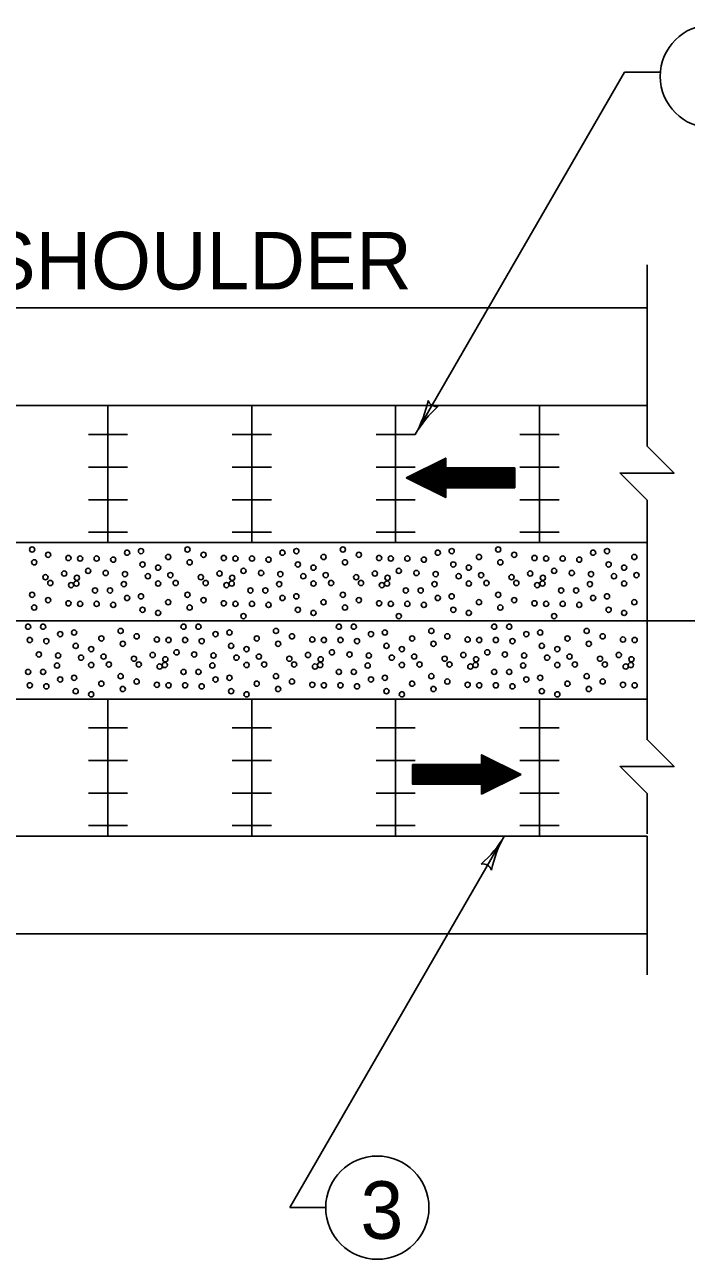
# Model space of a CAD drawing. Extents: x 997.6 to 1036.5, y 998.9 to 1022.4.
# Drawn here: x 1031.33 to 1033.629, y 1005.218 to 1009.51 of the extents above; entities that cross this region are included whole.
import ezdxf

# ---------------------------------------------------------------- set-up
doc = ezdxf.new("R2010")
doc.units = 0
doc.layers.add('Level 1', color=7, linetype='Continuous')
doc.layers.add('Level 2', color=7, linetype='Continuous')

msp = doc.modelspace()

# ---------------------------------------------------------------- linework, layer by layer
at = {"layer": 'Level 1'}
for p, q in [((1032.6869, 1008.0856), (1033.4143, 1009.3456)), ((1033.4143, 1009.3456), (1033.5393, 1009.3456)), ((1033.4931, 1008.1858), (1033.4931, 1008.6759)), ((1029.6678, 1008.5258), (1033.4931, 1008.5258)), ((1029.6678, 1008.1858), (1033.4931, 1008.1858)), ((1031.6189, 1007.7098), (1031.6189, 1008.1858)), ((1032.1189, 1007.7098), (1032.1189, 1008.1858)), ((1032.6189, 1007.7098), (1032.6189, 1008.1858)), ((1033.1189, 1007.7098), (1033.1189, 1008.1858)), ((1031.5509, 1008.0856), (1031.6869, 1008.0856)), ((1032.0509, 1008.0856), (1032.1869, 1008.0856)), ((1032.5509, 1008.0856), (1032.6869, 1008.0856)), ((1033.0509, 1008.0856), (1033.1869, 1008.0856)), ((1031.5509, 1007.9723), (1031.6869, 1007.9723)), ((1032.0509, 1007.9723), (1032.1869, 1007.9723)), ((1032.5509, 1007.9723), (1032.6869, 1007.9723)), ((1033.0509, 1007.9723), (1033.1869, 1007.9723)), ((1031.5509, 1007.8589), (1031.6869, 1007.859)), ((1032.0509, 1007.8589), (1032.1869, 1007.859)), ((1032.5509, 1007.8589), (1032.6869, 1007.859)), ((1033.0509, 1007.8589), (1033.1869, 1007.859)), ((1017.5167, 1007.7098), (1033.4931, 1007.7098)), ((1031.5509, 1007.7456), (1031.6869, 1007.7456)), ((1032.0509, 1007.7456), (1032.1869, 1007.7456)), ((1032.5509, 1007.7456), (1032.6869, 1007.7456)), ((1033.0509, 1007.7456), (1033.1869, 1007.7456)), ((1033.4931, 1007.1658), (1033.4931, 1007.717)), ((1008.6387, 1007.4378), (1033.6876, 1007.4378)), ((1017.5167, 1007.1658), (1033.4931, 1007.1658)), ((1031.6189, 1006.6901), (1031.6189, 1007.1659)), ((1032.1189, 1006.6901), (1032.1189, 1007.1659)), ((1032.6189, 1006.6901), (1032.6189, 1007.1659)), ((1033.1189, 1006.6901), (1033.1189, 1007.1659)), ((1031.5509, 1007.0658), (1031.6869, 1007.0658)), ((1032.0509, 1007.0658), (1032.1869, 1007.0658)), ((1032.5509, 1007.0658), (1032.6869, 1007.0658)), ((1033.0509, 1007.0658), (1033.1869, 1007.0658)), ((1031.5509, 1006.9525), (1031.6869, 1006.9525)), ((1032.0509, 1006.9525), (1032.1869, 1006.9525)), ((1032.5509, 1006.9525), (1032.6869, 1006.9525)), ((1033.0509, 1006.9525), (1033.1869, 1006.9525)), ((1031.5509, 1006.8392), (1031.6869, 1006.8393)), ((1032.0509, 1006.8392), (1032.1869, 1006.8393)), ((1032.5509, 1006.8392), (1032.6869, 1006.8393)), ((1033.0509, 1006.8392), (1033.1869, 1006.8393)), ((1031.5509, 1006.7258), (1031.6869, 1006.7258)), ((1032.0509, 1006.7258), (1032.1869, 1006.7258)), ((1032.5509, 1006.7258), (1032.6869, 1006.7258)), ((1033.0509, 1006.7258), (1033.1869, 1006.7258)), ((1009.0069, 1006.6898), (1033.4931, 1006.6898)), ((1032.2514, 1005.399), (1032.9969, 1006.6903)), ((1033.4931, 1006.2078), (1033.4931, 1006.6898)), ((1009.0069, 1006.3498), (1033.4931, 1006.3498)), ((1032.2514, 1005.399), (1032.3764, 1005.399))]:
    msp.add_line(p, q, dxfattribs=at)
for points in [[(1033.4931, 1007.717), (1033.4931, 1007.8577), (1033.3993, 1007.9514), (1033.5868, 1007.9514), (1033.4931, 1008.0453), (1033.4931, 1008.1858)], [(1032.7146, 1007.9641), (1033.0329, 1007.9641)], [(1032.7213, 1007.9675), (1033.0329, 1007.9675)], [(1032.7282, 1007.9708), (1032.793, 1007.9708)], [(1032.7351, 1007.9743), (1032.793, 1007.9743)], [(1032.7351, 1007.9743), (1032.793, 1007.9743)], [(1032.7418, 1007.9778), (1032.793, 1007.9778)], [(1032.7488, 1007.9813), (1032.793, 1007.9813)], [(1032.7555, 1007.9847), (1032.793, 1007.9847)], [(1032.7623, 1007.9881), (1032.793, 1007.9881)], [(1032.7692, 1007.9915), (1032.793, 1007.9915)], [(1032.776, 1007.9948), (1032.793, 1007.9948)], [(1032.7829, 1007.9983), (1032.793, 1007.9983)], [(1032.7897, 1008.0018), (1032.793, 1008.0018)], [(1032.6588, 1007.9332), (1033.0329, 1007.9332)], [(1032.6599, 1007.9367), (1033.0329, 1007.9367)], [(1032.6657, 1007.9298), (1033.0329, 1007.9298)], [(1032.6657, 1007.9298), (1033.0329, 1007.9298)], [(1032.6667, 1007.9401), (1033.0329, 1007.9401)], [(1032.6725, 1007.9263), (1033.0329, 1007.9263)], [(1032.6737, 1007.9436), (1033.0329, 1007.9436)], [(1032.6794, 1007.9229), (1033.0329, 1007.9229)], [(1032.6803, 1007.9469), (1033.0329, 1007.9469)], [(1032.6863, 1007.9195), (1033.0329, 1007.9195)], [(1032.6873, 1007.9504), (1033.0329, 1007.9504)], [(1032.6941, 1007.9538), (1033.0329, 1007.9538)], [(1032.7009, 1007.9572), (1033.0329, 1007.9572)], [(1032.7078, 1007.9606), (1033.0329, 1007.9606)], [(1032.6931, 1007.9161), (1033.0329, 1007.9161)], [(1032.7, 1007.9126), (1033.0329, 1007.9126)], [(1032.7069, 1007.9092), (1033.0329, 1007.9092)], [(1032.7138, 1007.9058), (1033.0329, 1007.9058)], [(1032.7207, 1007.9024), (1033.0329, 1007.9024)], [(1032.7241, 1007.9006), (1033.0329, 1007.9006)], [(1032.731, 1007.8972), (1032.793, 1007.8972)], [(1032.7378, 1007.8938), (1032.793, 1007.8938)], [(1032.7448, 1007.8903), (1032.793, 1007.8903)], [(1032.7516, 1007.8868), (1032.793, 1007.8868)], [(1032.7585, 1007.8835), (1032.793, 1007.8835)], [(1032.7654, 1007.8801), (1032.793, 1007.8801)], [(1032.7722, 1007.8767), (1032.793, 1007.8767)], [(1032.7792, 1007.8732), (1032.793, 1007.8732)], [(1032.786, 1007.8698), (1032.793, 1007.8698)], [(1032.7928, 1007.8663), (1032.793, 1007.8663)], [(1029.1387, 1007.4378), (1033.6902, 1007.4378)], [(1033.4931, 1006.697), (1033.4931, 1006.8377), (1033.3993, 1006.9314), (1033.5868, 1006.9314), (1033.4931, 1007.0253), (1033.4931, 1007.1658)], [(1032.9893, 1006.9364), (1032.6778, 1006.9364)], [(1032.9962, 1006.933), (1032.6778, 1006.933)], [(1032.9211, 1006.9707), (1032.9177, 1006.9707)], [(1032.9278, 1006.9673), (1032.9177, 1006.9673)], [(1032.9347, 1006.9638), (1032.9177, 1006.9638)], [(1032.9415, 1006.9604), (1032.9177, 1006.9604)], [(1032.9483, 1006.957), (1032.9177, 1006.957)], [(1032.9552, 1006.9536), (1032.9177, 1006.9536)], [(1032.962, 1006.9501), (1032.9177, 1006.9501)], [(1032.9688, 1006.9467), (1032.9177, 1006.9467)], [(1032.9756, 1006.9433), (1032.9177, 1006.9433)], [(1032.9756, 1006.9433), (1032.9177, 1006.9433)], [(1032.9826, 1006.9399), (1032.9177, 1006.9399)], [(1033.0029, 1006.9296), (1032.6778, 1006.9296)], [(1033.0098, 1006.9262), (1032.6778, 1006.9262)], [(1033.0166, 1006.9227), (1032.6778, 1006.9227)], [(1033.0234, 1006.9194), (1032.6778, 1006.9194)], [(1033.0303, 1006.9159), (1032.6778, 1006.9159)], [(1033.0371, 1006.9124), (1032.6778, 1006.9124)], [(1033.044, 1006.9089), (1032.6778, 1006.9089)], [(1033.0508, 1006.9056), (1032.6778, 1006.9056)], [(1033.052, 1006.9021), (1032.6778, 1006.9021)], [(1033.045, 1006.8988), (1032.6778, 1006.8988)], [(1033.045, 1006.8988), (1032.6778, 1006.8988)], [(1033.0382, 1006.8953), (1032.6778, 1006.8953)], [(1033.0313, 1006.8919), (1032.6778, 1006.8919)], [(1033.0244, 1006.8884), (1032.6778, 1006.8884)], [(1033.0176, 1006.8849), (1032.6778, 1006.8849)], [(1033.0108, 1006.8815), (1032.6778, 1006.8815)], [(1033.0038, 1006.8782), (1032.6778, 1006.8782)], [(1032.9969, 1006.8747), (1032.6778, 1006.8747)], [(1032.9901, 1006.8713), (1032.6778, 1006.8713)], [(1032.9866, 1006.8696), (1032.6778, 1006.8696)], [(1032.9798, 1006.8661), (1032.9177, 1006.8661)], [(1032.9728, 1006.8626), (1032.9177, 1006.8626)], [(1032.9659, 1006.8592), (1032.9177, 1006.8592)], [(1032.9591, 1006.8558), (1032.9177, 1006.8558)], [(1032.9523, 1006.8524), (1032.9177, 1006.8524)], [(1032.9453, 1006.8489), (1032.9177, 1006.8489)], [(1032.9385, 1006.8456), (1032.9177, 1006.8456)], [(1032.9316, 1006.8422), (1032.9177, 1006.8422)], [(1032.9247, 1006.8387), (1032.9177, 1006.8387)], [(1032.9178, 1006.8353), (1032.9177, 1006.8353)]]:
    msp.add_lwpolyline(points, dxfattribs=at)
for points in [[(1032.6559, 1007.9346), (1032.793, 1007.8663), (1032.793, 1007.9006), (1033.0329, 1007.9006), (1033.0329, 1007.9692), (1032.793, 1007.9692), (1032.793, 1008.0035)], [(1033.0548, 1006.9036), (1032.9177, 1006.8353), (1032.9177, 1006.8696), (1032.6778, 1006.8696), (1032.6778, 1006.9382), (1032.9177, 1006.9382), (1032.9177, 1006.9723)]]:
    msp.add_lwpolyline(points, close=True, dxfattribs=at)
for centre in [(1033.7182, 1009.3306), (1032.5553, 1005.3979)]:
    msp.add_circle(centre, 0.1795, dxfattribs=at)
for centre, radius, start, end in [((1032.3483, 1008.281), 0.3909, 330.0015, 348.6703), ((1033.0255, 1007.8901), 0.3909, 131.3487, 149.9954), ((1032.7613, 1008.2143), 0.0313, 198.7761, 280.8928), ((1032.3483, 1008.281), 0.3909, 329.9893, 330.0015), ((1032.6584, 1006.8857), 0.3909, 311.3473, 329.994), ((1033.3355, 1006.4948), 0.3909, 150.0001, 168.6689), ((1033.3355, 1006.4948), 0.3909, 149.9879, 150.0001), ((1032.9226, 1006.5615), 0.0313, 18.7747, 100.8914)]:
    msp.add_arc(centre, radius, start, end, dxfattribs=at)
at = {"layer": 'Level 2'}
for centre in [(1031.3554, 1007.6858), (1031.4111, 1007.6673), (1031.4816, 1007.6561), (1031.5221, 1007.6543), (1031.5796, 1007.6543), (1031.6855, 1007.6747), (1031.7338, 1007.6803), (1031.8285, 1007.6598), (1031.8954, 1007.6858), (1031.9511, 1007.6673), (1032.0216, 1007.6561), (1032.0621, 1007.6543), (1032.1196, 1007.6543), (1032.2255, 1007.6747), (1032.2738, 1007.6803), (1032.3685, 1007.6598), (1032.4354, 1007.6858), (1032.4911, 1007.6673), (1032.5616, 1007.6561), (1032.6021, 1007.6543), (1032.6596, 1007.6543), (1032.7655, 1007.6747), (1032.8138, 1007.6803), (1032.9085, 1007.6598), (1032.9754, 1007.6858), (1033.0311, 1007.6673), (1033.1016, 1007.6561), (1033.1421, 1007.6543), (1033.1996, 1007.6543), (1033.3055, 1007.6747), (1033.3538, 1007.6803), (1033.4485, 1007.6598), (1031.3628, 1007.6413), (1031.5499, 1007.6115), (1031.6372, 1007.6505), (1031.7393, 1007.6338), (1031.7932, 1007.6227), (1031.9028, 1007.6413), (1032.0899, 1007.6115), (1032.1772, 1007.6505), (1032.2793, 1007.6338), (1032.3332, 1007.6227), (1032.4428, 1007.6413), (1032.6299, 1007.6115), (1032.7172, 1007.6505), (1032.8193, 1007.6338), (1032.8732, 1007.6227), (1032.9828, 1007.6413), (1033.1699, 1007.6115), (1033.2572, 1007.6505), (1033.3593, 1007.6338), (1033.4132, 1007.6227), (1031.4018, 1007.5893), (1031.4185, 1007.5693), (1031.4668, 1007.6023), (1031.5091, 1007.5675), (1031.5109, 1007.5873), (1031.6112, 1007.6041), (1031.6743, 1007.5656), (1031.6781, 1007.6003), (1031.7579, 1007.5929), (1031.7932, 1007.5675), (1031.8359, 1007.5967), (1031.8545, 1007.5693), (1031.9418, 1007.5893), (1031.9585, 1007.5693), (1032.0068, 1007.6023), (1032.0491, 1007.5675), (1032.0509, 1007.5873), (1032.1512, 1007.6041), (1032.2143, 1007.5656), (1032.2181, 1007.6003), (1032.2979, 1007.5929), (1032.3332, 1007.5675), (1032.3759, 1007.5967), (1032.3945, 1007.5693), (1032.4818, 1007.5893), (1032.4985, 1007.5693), (1032.5468, 1007.6023), (1032.5891, 1007.5675), (1032.5909, 1007.5873), (1032.6912, 1007.6041), (1032.7543, 1007.5656), (1032.7581, 1007.6003), (1032.8379, 1007.5929), (1032.8732, 1007.5675), (1032.9159, 1007.5967), (1032.9345, 1007.5693), (1033.0218, 1007.5893), (1033.0385, 1007.5693), (1033.0868, 1007.6023), (1033.1291, 1007.5675), (1033.1309, 1007.5873), (1033.2312, 1007.6041), (1033.2943, 1007.5656), (1033.2981, 1007.6003), (1033.3779, 1007.5929), (1033.4132, 1007.5675), (1033.4559, 1007.5967), (1031.3554, 1007.5285), (1031.491, 1007.5619), (1031.5741, 1007.5433), (1031.6261, 1007.5433), (1031.7338, 1007.5229), (1031.8954, 1007.5285), (1032.031, 1007.5619), (1032.1141, 1007.5433), (1032.1661, 1007.5433), (1032.2738, 1007.5229), (1032.4354, 1007.5285), (1032.571, 1007.5619), (1032.6541, 1007.5433), (1032.7061, 1007.5433), (1032.8138, 1007.5229), (1032.9754, 1007.5285), (1033.111, 1007.5619), (1033.1941, 1007.5433), (1033.2461, 1007.5433), (1033.3538, 1007.5229), (1031.3628, 1007.4839), (1031.4111, 1007.5099), (1031.4816, 1007.4988), (1031.5221, 1007.4969), (1031.5796, 1007.4969), (1031.6372, 1007.4932), (1031.6855, 1007.5173), (1031.8285, 1007.5025), (1031.9028, 1007.4839), (1031.9511, 1007.5099), (1032.0216, 1007.4988), (1032.0621, 1007.4969), (1032.1196, 1007.4969), (1032.1772, 1007.4932), (1032.2255, 1007.5173), (1032.3685, 1007.5025), (1032.4428, 1007.4839), (1032.4911, 1007.5099), (1032.5616, 1007.4988), (1032.6021, 1007.4969), (1032.6596, 1007.4969), (1032.7172, 1007.4932), (1032.7655, 1007.5173), (1032.9085, 1007.5025), (1032.9828, 1007.4839), (1033.0311, 1007.5099), (1033.1016, 1007.4988), (1033.1421, 1007.4969), (1033.1996, 1007.4969), (1033.2572, 1007.4932), (1033.3055, 1007.5173), (1033.4485, 1007.5025), (1031.7393, 1007.4764), (1031.7932, 1007.4653), (1032.0899, 1007.4542), (1032.2793, 1007.4764), (1032.3332, 1007.4653), (1032.6299, 1007.4542), (1032.8193, 1007.4764), (1032.8732, 1007.4653), (1033.1699, 1007.4542), (1033.3593, 1007.4764), (1033.4132, 1007.4653), (1031.3416, 1007.4175), (1031.3936, 1007.4175), (1031.5014, 1007.3971), (1031.663, 1007.4027), (1031.8816, 1007.4175), (1031.9336, 1007.4175), (1032.0414, 1007.3971), (1032.203, 1007.4027), (1032.4216, 1007.4175), (1032.4736, 1007.4175), (1032.5814, 1007.3971), (1032.743, 1007.4027), (1032.9616, 1007.4175), (1033.0136, 1007.4175), (1033.1214, 1007.3971), (1033.283, 1007.4027), (1031.3472, 1007.3711), (1031.4048, 1007.3673), (1031.4531, 1007.3915), (1031.5961, 1007.3767), (1031.6704, 1007.3581), (1031.7186, 1007.3841), (1031.7892, 1007.3729), (1031.8296, 1007.3711), (1031.8872, 1007.3711), (1031.9448, 1007.3673), (1031.9931, 1007.3915), (1032.1361, 1007.3767), (1032.2104, 1007.3581), (1032.2586, 1007.3841), (1032.3292, 1007.3729), (1032.3696, 1007.3711), (1032.4272, 1007.3711), (1032.4848, 1007.3673), (1032.5331, 1007.3915), (1032.6761, 1007.3767), (1032.7504, 1007.3581), (1032.7986, 1007.3841), (1032.8692, 1007.3729), (1032.9096, 1007.3711), (1032.9672, 1007.3711), (1033.0248, 1007.3673), (1033.0731, 1007.3915), (1033.2161, 1007.3767), (1033.2904, 1007.3581), (1033.3386, 1007.3841), (1033.4092, 1007.3729), (1033.4496, 1007.3711), (1031.3788, 1007.3209), (1031.4456, 1007.3172), (1031.5069, 1007.3506), (1031.5255, 1007.3098), (1031.5608, 1007.3395), (1031.6035, 1007.3135), (1031.7744, 1007.3191), (1031.8575, 1007.3283), (1031.9188, 1007.3209), (1031.9856, 1007.3172), (1032.0469, 1007.3506), (1032.0655, 1007.3098), (1032.1008, 1007.3395), (1032.1435, 1007.3135), (1032.3144, 1007.3191), (1032.3975, 1007.3283), (1032.4588, 1007.3209), (1032.5256, 1007.3172), (1032.5869, 1007.3506), (1032.6055, 1007.3098), (1032.6408, 1007.3395), (1032.6835, 1007.3135), (1032.8544, 1007.3191), (1032.9375, 1007.3283), (1032.9988, 1007.3209), (1033.0656, 1007.3172), (1033.1269, 1007.3506), (1033.1455, 1007.3098), (1033.1808, 1007.3395), (1033.2235, 1007.3135), (1033.3944, 1007.3191), (1031.4419, 1007.2824), (1031.5608, 1007.2843), (1031.6221, 1007.2862), (1031.7094, 1007.3061), (1031.7261, 1007.2862), (1031.7986, 1007.2788), (1031.8166, 1007.2843), (1031.8185, 1007.3042), (1031.9819, 1007.2824), (1032.1008, 1007.2843), (1032.1621, 1007.2862), (1032.2494, 1007.3061), (1032.2661, 1007.2862), (1032.3386, 1007.2788), (1032.3566, 1007.2843), (1032.3585, 1007.3042), (1032.5219, 1007.2824), (1032.6408, 1007.2843), (1032.7021, 1007.2862), (1032.7894, 1007.3061), (1032.8061, 1007.2862), (1032.8786, 1007.2788), (1032.8966, 1007.2843), (1032.8985, 1007.3042), (1033.0619, 1007.2824), (1033.1808, 1007.2843), (1033.2421, 1007.2862), (1033.3294, 1007.3061), (1033.3461, 1007.2862), (1033.4186, 1007.2788), (1033.4366, 1007.2843), (1033.4385, 1007.3042), (1031.3416, 1007.2602), (1031.3936, 1007.2602), (1031.4531, 1007.2342), (1031.5014, 1007.2398), (1031.663, 1007.2453), (1031.7186, 1007.2268), (1031.8816, 1007.2602), (1031.9336, 1007.2602), (1031.9931, 1007.2342), (1032.0414, 1007.2398), (1032.203, 1007.2453), (1032.2586, 1007.2268), (1032.4216, 1007.2602), (1032.4736, 1007.2602), (1032.5331, 1007.2342), (1032.5814, 1007.2398), (1032.743, 1007.2453), (1032.7986, 1007.2268), (1032.9616, 1007.2602), (1033.0136, 1007.2602), (1033.0731, 1007.2342), (1033.1214, 1007.2398), (1033.283, 1007.2453), (1033.3386, 1007.2268), (1031.3472, 1007.2138), (1031.4048, 1007.21), (1031.5069, 1007.1933), (1031.5608, 1007.1822), (1031.5961, 1007.2193), (1031.6704, 1007.2008), (1031.7892, 1007.2156), (1031.8296, 1007.2138), (1031.8872, 1007.2138), (1031.9448, 1007.21), (1032.0469, 1007.1933), (1032.1008, 1007.1822), (1032.1361, 1007.2193), (1032.2104, 1007.2008), (1032.3292, 1007.2156), (1032.3696, 1007.2138), (1032.4272, 1007.2138), (1032.4848, 1007.21), (1032.5869, 1007.1933), (1032.6408, 1007.1822), (1032.6761, 1007.2193), (1032.7504, 1007.2008), (1032.8692, 1007.2156), (1032.9096, 1007.2138), (1032.9672, 1007.2138), (1033.0248, 1007.21), (1033.1269, 1007.1933), (1033.1808, 1007.1822), (1033.2161, 1007.2193), (1033.2904, 1007.2008), (1033.4092, 1007.2156), (1033.4496, 1007.2138)]:
    msp.add_circle(centre, 0.00903, dxfattribs=at)

# ---------------------------------------------------------------- texts
at = {"layer": 'Level 1'}
for s, p in [('SHOULDER', (1031.189, 1008.5898)), ('3', (1032.4968, 1005.2895))]:
    msp.add_text(s, height=0.2, dxfattribs=at).set_placement(p)

doc.saveas('drawing.dxf')
